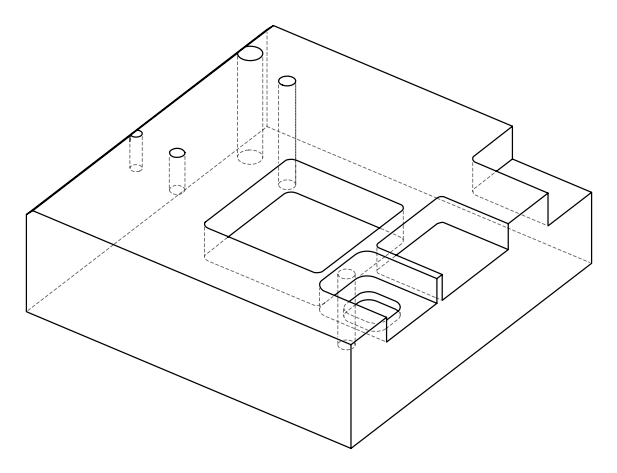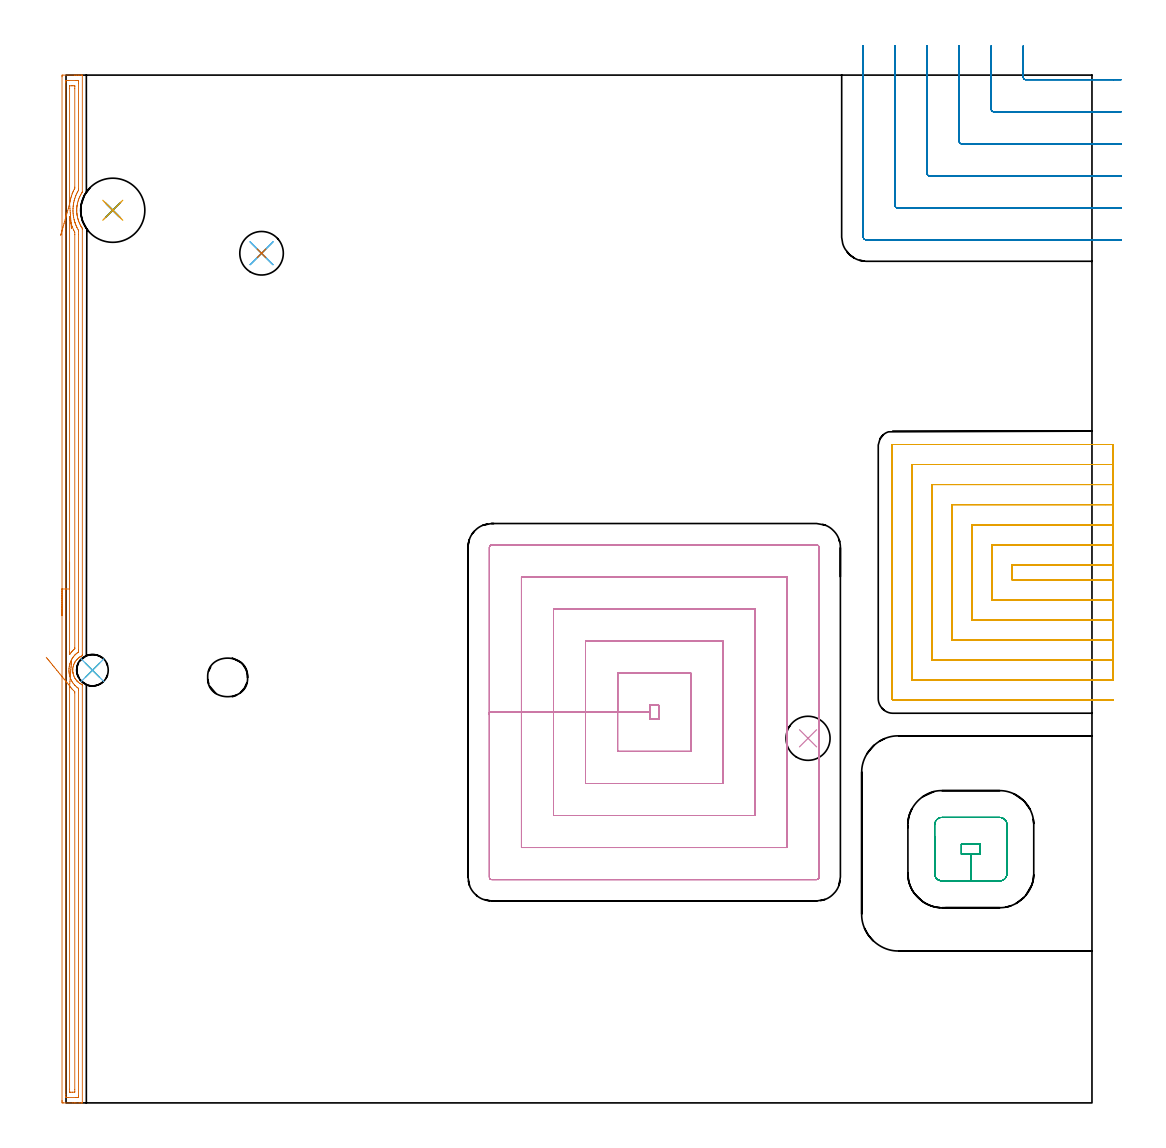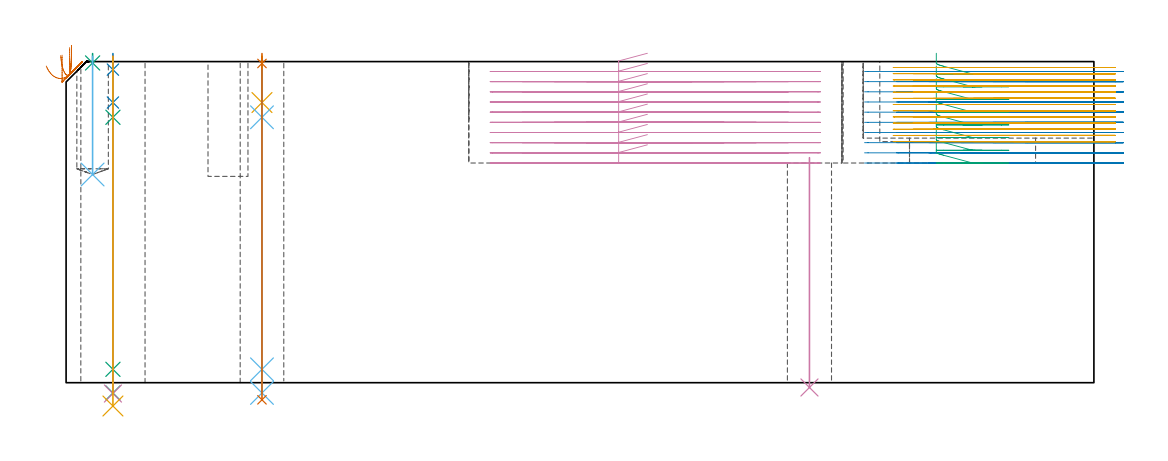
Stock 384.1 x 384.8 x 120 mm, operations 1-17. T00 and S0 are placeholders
(PLAN: 19 operations, 16 tool changes, 126.4 min)
(1 SPOT_DRILL | STEP1HOLE_1 | NXT0321_9005460120000 | 0.03 min | 2 mm3)
(2 SPOT_DRILL_1 | STEP1HOLE_2 | NXT0321_9005460120000 | 0.05 min | 183 mm3)
(3 SPOT_DRILL_2 | STEP1POCKET | NXT0321_9005460120000 | 0.03 min | 1 mm3)
(4 INDEXABLE_INSERT_DRILL_THROUGH_HOLE_FROM_SOLID | STEP1HOLE | NXT0302_004 | 0.35 min | 25614 mm3)
(5 DRILL_BLIND_HOLE_INTO_CENTER | STEP1HOLE_1 | NXT0301_073 | 0.07 min | 1144 mm3)
(6 GUN_DRILL_THROUGH_HOLE | STEP1HOLE_1 | UGT0307_007 | 0.59 min | 8281 mm3)
(7 DRILL_TO_ENLARGE_THROUGH_HOLE | STEP1HOLE_1 | UGT0301_287 | 0.52 min | 15570 mm3)
(8 DRILL_BLIND_HOLE_INTO_CENTER_1 | STEP1HOLE_2 | NXT0301_073 | 0.07 min | 995 mm3)
(9 GUN_DRILL_THROUGH_HOLE_1 | STEP1HOLE_2 | UGT0307_007 | 0.58 min | 8281 mm3)
(10 DRILL_TO_ENLARGE_THROUGH_HOLE_1 | STEP1HOLE_2 | NXT0301_104 | 0.51 min | 8965 mm3)
(11 DRILL_TO_ENLARGE_THROUGH_HOLE_2 | STEP1HOLE_2 | UGT0301_057 | 0.52 min | 35807 mm3)
(12 DRILL_BLIND_HOLE_INTO_CENTER_2 | STEP1POCKET | NXT0301_089 | 0.18 min | 4449 mm3)
(13 AREA_MILL | FG_CHAMFER_SURFACE | UGT0205_001 | 9.65 min | 11057 mm3)
(14 MILL_CORNER_NOTCH_RECTANGULAR | CORNER_NOTCH_RECTANGULAR | NXT0201_012 | Follow Part, ap 4, ae 75% | 14.66 min | 246843 mm3)
(15 MILL_RECTANGULAR_POCKET | POCKET_RECTANGULAR_STRAIGHT | UGT0201_136 | Follow Part, ap 5, ae 75% | 3.38 min | 72873 mm3)
(16 MILL_RECTANGULAR_POCKET_1 | POCKET_RECTANGULAR_STRAIGHT_1 | NXT0201_012 | Follow Part, ap 4, ae 75% | 33.67 min | 735936 mm3)
(17 MILL_SLOT | SLOT_PARTIAL_RECTANGULAR | NXT0201_010 | Follow Part, ap 2.5, ae 75% | 48.17 min | 252252 mm3)
(18 MILL_SLOT_1 | SLOT_PARTIAL_RECTANGULAR_1 | NXT0201_012 | Follow Part, ap 4, ae 75% | 12.68 min | 141127 mm3)
(19 MILL_BLIND_HOLE_FROM_SOLID_MATERIAL | STEP1POCKET_1 | NXT0201_011 | Spiral | 0.67 min | 7519 mm3)
(TOOL NXT0321_9005460120000 | NC Spot Drill, 142deg, 12mm, Carbide, Uncoated | D12 PA142 FL30 Z2)
(TOOL NXT0302_004 | Index. Insert Drill 16.5mm [880-D1650L20-05] | D16.5 PA176 FL83 Z2)
(TOOL NXT0301_073 | Carbide Drill 10.2mm [860.1-1020-031A1-MM 2214] | D10.2 PA140 FL55 Z2)
(TOOL UGT0307_007 | Gun Drill 10 mm | D10 PA130 FL24 Z1)
(TOOL UGT0301_287 | Twist Drill 16.3 mm | D16.3 PA118 FL125 Z2)
(TOOL NXT0301_104 | Carbide Drill 14mm [860.1-1400-112A1-MM 2214] | D14 PA140 FL123 Z2)
(TOOL UGT0301_057 | Twist Drill 24 mm | D24 PA118 FL160 Z2)
(TOOL NXT0301_089 | Carbide Drill 11.8mm [860.1-1180-035A1-MM 2214] | D11.8 PA140 FL55 Z2)
(TOOL UGT0205_001 | Chamfer Mill 20 x 3 x 45 deg. | D20 FL50 Z2)
(TOOL NXT0201_012 | ENDMILL 16mm [2P460-1600-NA 1630] | D16 FL38 Z6)
(TOOL UGT0201_136 | Carbide End Mill 20.0 | D20 FL30 Z4)
(TOOL NXT0201_010 | ENDMILL 10mm [2P460-1000-NA 1630] | D10 FL30 Z6)
(TOOL NXT0201_011 | ENDMILL 12mm [2P460-1200-NA 1630] | D12 FL38 Z6)
(OP 1 SPOT_DRILL)
G17 G21 G94 G90
T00 M6
G54
G17 G0 G90 X73.2 Y318.1 S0 M3
G43 Z130. H0
G94 G81 G98 Z119.298 F250. R123.
G80
M5
M2
(OP 2 SPOT_DRILL_1)
G17 G21 G94 G90
T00 M6
G54
G17 G0 G90 X17.5 Y334.2 S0 M3
G43 Z130. H0
G94 G81 G98 Z117. F250. R123.
G80
M5
M2
(OP 3 SPOT_DRILL_2)
G17 G21 G94 G90
T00 M6
G54
G17 G0 G90 X9.9 Y162. S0 M3
G43 Z130. H0
G94 G81 G98 Z119.492 F250. R123.
G80
M5
M2
(OP 4 INDEXABLE_INSERT_DRILL_THROUGH_HOLE_FROM_SOLID)
G17 G21 G94 G90
T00 M6
G54
G17 G0 G90 X277.8 Y136.5 S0 M3
G43 Z130. H1
G94 G81 G98 Z-1.788 F250. R84.1
G80
M5
M2
(OP 5 DRILL_BLIND_HOLE_INTO_CENTER)
G17 G21 G94 G90
T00 M6
G54
G17 G0 G90 X73.2 Y318.1 S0 M3
G43 Z130. H1
G94 G81 G98 Z104.7 F250. R122.
G80
M5
M2
(OP 6 GUN_DRILL_THROUGH_HOLE)
G17 G21 G94 G90
T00 M6
G54
G17 G0 G90 X73.2 Y318.1 M8
G43 Z130. H0
Z116.911
S716 M3
G94 G1 Z99.188 F125. M26
G4 X.084
Z5. F250.
G4 X.084
Z-3.832 F125.
G4 X.084
M5
M9
G0 Z116.911
Z130.
M2
(OP 7 DRILL_TO_ENLARGE_THROUGH_HOLE)
G17 G21 G94 G90
T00 M6
G54
G17 G0 G90 X73.2 Y318.1 S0 M3
G43 Z130. H0
G94 G73 G98 Z-6.397 F250. Q15.8 R122.
G80
M5
M2
(OP 8 DRILL_BLIND_HOLE_INTO_CENTER_1)
G17 G21 G94 G90
T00 M6
G54
G17 G0 G90 X17.5 Y334.2 S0 M3
G43 Z130. H1
G94 G81 G98 Z104.7 F250. R122.
G80
M5
M2
(OP 9 GUN_DRILL_THROUGH_HOLE_1)
G17 G21 G94 G90
T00 M6
G54
G17 G0 G90 X17.5 Y334.2 M8
G43 Z130. H0
Z115.925
S716 M3
G94 G1 Z99.188 F125. M26
G4 X.084
Z5. F250.
G4 X.084
Z-3.832 F125.
G4 X.084
M5
M9
G0 Z115.925
Z130.
M2
(OP 10 DRILL_TO_ENLARGE_THROUGH_HOLE_1)
G17 G21 G94 G90
T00 M6
G54
G17 G0 G90 X17.5 Y334.2 S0 M3
G43 Z130. H1
G94 G73 G98 Z-4.048 F250. Q13.783 R122.
G80
M5
M2
(OP 11 DRILL_TO_ENLARGE_THROUGH_HOLE_2)
G17 G21 G94 G90
T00 M6
G54
G17 G0 G90 X17.5 Y334.2 S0 M3
G43 Z130. H0
G94 G73 G98 Z-8.71 F250. Q21.452 R122.
G80
M5
M2
(OP 12 DRILL_BLIND_HOLE_INTO_CENTER_2)
G17 G21 G94 G90
T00 M6
G54
G17 G0 G90 X9.9 Y162. S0 M3
G43 Z130. H1
G94 G81 G98 Z77.8 F250. R122.
G80
M5
M2
(OP 13 AREA_MILL)
G17 G21 G94 G90
T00 M6
G54
G17 G0 G90 X-1.5 Y182.4 S1061 M3
G43 Z130. H0
Z122.4
G94 G1 Y182.438 Z121.528 F250.
Y182.552 Z120.664
Y182.741 Z119.812
Y183.003 Z118.98
Y183.337 Z118.174
Y183.74 Z117.4
Y184.208 Z116.664
Y184.74 Z115.972
Y185.329 Z115.329
Y185.972 Z114.74
Y186.664 Z114.208
Y187.4 Z113.74
Y188.174 Z113.337
Y188.98 Z113.003
Y189.812 Z112.741
Y190.663 Z112.552
Y191.528 Z112.438
Y192.4 Z112.4
Y384.172
X-1.498 Y384.492 Z112.401
X-1.494 Y384.79 Z112.404
X-1.186 Y384.8 Z112.711
X3.172 Z117.066
X3.691 Z117.588
X4.043 Z117.939
X4.563 Z118.459
X4.915 Z118.809
X5.619 Z119.519
X5.847 Z119.746
X5.975 Y384.798 Z119.867
X6.097 Y384.79 Z119.988
X6.1 Y384.619 Z120.
Y341.258
X6.097 Y340.986 Z119.988
X6.029 Y340.871 Z119.925
X5.955 Y340.754 Z119.855
X5.668 Y340.292 Z119.565
X5.419 Y339.847 Z119.317
X5.186 Y339.398 Z119.085
X4.964 Y338.9 Z118.863
X4.805 Y338.505 Z118.7
X4.725 Y338.284 Z118.621
X4.67 Y338.129 Z118.564
X4.644 Y338.059 Z118.54
X4.504 Y337.611 Z118.403
X4.308 Y336.86 Z118.206
X4.29 Y336.788 Z118.186
X4.271 Y336.717 Z118.168
X4.246 Y336.612 Z118.144
X4.161 Y336.079 Z118.059
X4.133 Y335.894 Z118.027
X4.121 Y335.824 Z118.017
X4.078 Y335.483 Z117.977
X4.064 Y335.377 Z117.964
X4.03 Y334.93 Z117.926
X4.01 Y334.483 Z117.908
X4.011 Y334.29 Z117.901
X4.01 Y334.106 Z117.902
X4.009 Y334.036 Z117.903
X4.021 Y333.59 Z117.921
X4.053 Y333.143 Z117.951
X4.073 Y332.974 Z117.966
X4.095 Y332.749 Z117.992
X4.101 Y332.696 Z117.998
X4.157 Y332.318 Z118.051
X4.166 Y332.249 Z118.062
X4.245 Y331.789 Z118.145
X4.331 Y331.424 Z118.231
X4.347 Y331.356 Z118.247
X4.45 Y330.977 Z118.346
X4.468 Y330.908 Z118.365
X4.584 Y330.53 Z118.48
X4.604 Y330.462 Z118.501
X4.762 Y330.014 Z118.66
X4.945 Y329.543 Z118.845
X5.034 Y329.337 Z118.932
X5.102 Y329.189 Z118.998
X5.137 Y329.109 Z119.035
X5.354 Y328.675 Z119.253
X5.601 Y328.225 Z119.501
X5.61 Y328.21 Z119.509
X5.865 Y327.781 Z119.763
X5.944 Y327.659 Z119.843
X6.065 Y327.47 Z119.964
X6.093 Y327.42 Z119.993
X6.1 Y326.953 Z120.
Y167.814
X6.094 Y167.433 Z119.992
X5.786 Y167.276 Z119.684
X5.658 Y167.209 Z119.553
X5.592 Y167.175 Z119.488
X5.351 Y167.038 Z119.247
X5.164 Y166.932 Z119.061
X5.138 Y166.914 Z119.035
X4.915 Y166.743 Z118.811
X4.68 Y166.564 Z118.579
X4.245 Y166.182 Z118.145
X4.103 Y166.039 Z118.002
X3.742 Y165.602 Z117.641
X3.462 Y165.212 Z117.36
X3.414 Y165.145 Z117.311
X3.356 Y165.053 Z117.254
X3.172 Y164.711 Z117.071
X3.143 Y164.657 Z117.042
X3.116 Y164.599 Z117.016
X2.958 Y164.251 Z116.853
X2.856 Y163.976 Z116.755
X2.798 Y163.807 Z116.691
X2.794 Y163.791 Z116.686
X2.668 Y163.358 Z116.567
X2.582 Y162.912 Z116.481
X2.525 Y162.45 Z116.421
X2.518 Y162.357 Z116.415
X2.511 Y162.241 Z116.406
X2.503 Y162.017 Z116.398
X2.509 Y161.794 Z116.405
X2.525 Y161.555 Z116.421
X2.576 Y161.123 Z116.476
X2.591 Y161.051 Z116.488
X2.609 Y160.954 Z116.506
X2.66 Y160.677 Z116.56
X2.787 Y160.228 Z116.68
X2.792 Y160.214 Z116.684
X2.853 Y160.034 Z116.752
X2.881 Y159.956 Z116.78
X2.944 Y159.783 Z116.839
X3.135 Y159.36 Z117.034
X3.156 Y159.32 Z117.055
X3.356 Y158.947 Z117.254
X3.391 Y158.89 Z117.289
X3.614 Y158.575 Z117.513
X3.716 Y158.433 Z117.613
X3.98 Y158.109 Z117.879
X4.043 Y158.033 Z117.94
X4.073 Y157.996 Z117.971
X4.089 Y157.979 Z117.988
X4.246 Y157.819 Z118.145
X4.282 Y157.787 Z118.181
X4.334 Y157.743 Z118.23
X4.402 Y157.681 Z118.301
X4.538 Y157.561 Z118.436
X4.624 Y157.486 Z118.52
X4.669 Y157.445 Z118.566
X5.138 Y157.087 Z119.035
X5.351 Y156.964 Z119.246
X5.579 Y156.833 Z119.474
X5.955 Y156.638 Z119.854
X6.094 Y156.565 Z119.992
X6.1 Y156.191 Z120.
Y0.18
X6.097 Y0.01 Z119.988
X5.975 Y0.002 Z119.867
X5.847 Y0. Z119.746
X5.619 Z119.519
X4.915 Z118.809
X3.691 Z117.588
X3.172 Z117.066
X2.56 Z116.455
X-1.098 Z112.799
X-1.186 Y0.001 Z112.711
X-1.494 Y0.01 Z112.404
X-1.498 Y0.308 Z112.401
X-1.5 Y0.628 Z112.4
Y0.949
Y192.4
X-0.086 Z113.814
X-0.085 Y382.149 Z113.815
X-0.084 Y382.384 Z113.816
X-0.08 Y382.713 Z113.82
X-0.079 Y382.786 Z113.821
X0.017 Y382.792 Z113.917
X0.153 Y382.798 Z114.053
X0.557 Y382.799 Z114.457
X1.023 Y382.8 Z114.923
X3.638 Z117.538
X4.043 Z117.943
X4.511 Y382.798 Z118.411
X4.647 Y382.792 Z118.547
X4.674 Y382.79 Z118.574
X4.679 Y382.742 Z118.579
X4.683 Y382.622 Z118.583
X4.685 Y382.384 Z118.585
X4.686 Y381.725 Z118.586
X4.685 Y342.388 Z118.585
X4.684 Y342.152 Z118.584
X4.68 Y341.823 Z118.58
X4.678 Y341.745 Z118.578
X4.408 Y341.258 Z118.308
X4.278 Y341.017 Z118.178
X4.043 Y340.569 Z117.943
X3.977 Y340.432 Z117.877
X3.947 Y340.364 Z117.847
X3.711 Y339.811 Z117.611
X3.572 Y339.47 Z117.472
X3.463 Y339.171 Z117.363
X3.26 Y338.576 Z117.16
X3.247 Y338.537 Z117.147
X3.238 Y338.508 Z117.138
X3.172 Y338.278 Z117.072
X3.049 Y337.807 Z116.949
X3.018 Y337.682 Z116.918
X2.879 Y337.088 Z116.779
X2.83 Y336.788 Z116.73
X2.756 Y336.321 Z116.656
X2.699 Y335.894 Z116.599
X2.66 Y335.525 Z116.56
X2.621 Y335. Z116.521
X2.608 Y334.684 Z116.508
X2.599 Y334.106 Z116.499
X2.605 Y333.793 Z116.505
X2.633 Y333.212 Z116.533
X2.66 Y332.842 Z116.56
X2.718 Y332.318 Z116.618
X2.791 Y331.815 Z116.691
X2.859 Y331.424 Z116.759
X3.019 Y330.686 Z116.919
X3.059 Y330.53 Z116.959
X3.172 Y330.111 Z117.072
X3.281 Y329.748 Z117.181
X3.296 Y329.699 Z117.196
X3.317 Y329.636 Z117.217
X3.398 Y329.403 Z117.298
X3.649 Y328.742 Z117.549
X3.771 Y328.442 Z117.671
X4.027 Y327.864 Z117.927
X4.035 Y327.848 Z117.935
X4.043 Y327.832 Z117.943
X4.505 Y326.953 Z118.405
X4.679 Y326.621 Z118.579
X4.683 Y326.297 Z118.583
X4.686 Y325.165 Z118.586
X4.685 Y169.602 Z118.585
X4.681 Y168.948 Z118.581
X4.679 Y168.832 Z118.579
X4.513 Y168.708 Z118.413
X4.245 Y168.501 Z118.145
X4.043 Y168.34 Z117.943
X3.763 Y168.101 Z117.663
X3.437 Y167.814 Z117.337
X3.304 Y167.678 Z117.204
X3.172 Y167.532 Z117.072
X2.898 Y167.2 Z116.798
X2.681 Y166.92 Z116.581
X2.52 Y166.694 Z116.42
X2.3 Y166.371 Z116.2
X2.177 Y166.152 Z116.077
X2.109 Y166.026 Z116.009
X1.88 Y165.562 Z115.78
X1.693 Y165.132 Z115.593
X1.648 Y165.019 Z115.548
X1.619 Y164.936 Z115.519
X1.428 Y164.358 Z115.328
X1.402 Y164.265 Z115.302
X1.395 Y164.238 Z115.295
X1.305 Y163.855 Z115.205
X1.242 Y163.534 Z115.142
X1.207 Y163.344 Z115.107
X1.132 Y162.754 Z115.032
X1.109 Y162.45 Z115.009
X1.095 Y161.897 Z114.995
X1.109 Y161.555 Z115.009
X1.131 Y161.266 Z115.031
X1.17 Y160.926 Z115.07
X1.207 Y160.661 Z115.107
X1.275 Y160.299 Z115.175
X1.317 Y160.085 Z115.217
X1.38 Y159.817 Z115.28
X1.393 Y159.767 Z115.293
X1.428 Y159.645 Z115.328
X1.69 Y158.873 Z115.59
X1.899 Y158.391 Z115.799
X2.108 Y157.979 Z116.008
X2.3 Y157.629 Z116.2
X2.677 Y157.085 Z116.577
X3.172 Y156.466 Z117.072
X3.436 Y156.191 Z117.336
X4.043 Y155.66 Z117.943
X4.51 Y155.297 Z118.41
X4.62 Y155.214 Z118.52
X4.679 Y155.167 Z118.579
X4.68 Y155.132 Z118.58
X4.683 Y154.968 Z118.583
X4.685 Y154.638 Z118.585
X4.686 Y154.403 Z118.586
X4.685 Y2.651 Z118.585
X4.684 Y2.416 Z118.584
X4.68 Y2.087 Z118.58
X4.679 Y2.014 Z118.579
X4.583 Y2.008 Z118.483
X4.446 Y2.002 Z118.346
X4.043 Y2.001 Z117.943
X3.577 Y2. Z117.477
X0.962 Z114.862
X0.557 Z114.457
X0.089 Y2.002 Z113.989
X-0.048 Y2.007 Z113.852
X-0.074 Y2.009 Z113.826
X-0.079 Y2.058 Z113.821
X-0.083 Y2.178 Z113.817
X-0.085 Y2.416 Z113.815
X-0.086 Y3.075 Z113.814
Y192.4
X1.328 Z115.228
X1.329 Y331.564 Z115.229
X1.33 Y331.666 Z115.23
X1.333 Y331.765 Z115.233
X1.335 Y331.795 Z115.235
X1.34 Y331.769 Z115.24
X1.368 Y331.61 Z115.268
X1.428 Y331.238 Z115.328
X1.573 Y330.53 Z115.473
X1.614 Y330.339 Z115.514
X1.791 Y329.636 Z115.691
X1.94 Y329.111 Z115.84
X2.058 Y328.742 Z115.958
X2.3 Y328.056 Z116.2
X2.378 Y327.848 Z116.278
X2.43 Y327.714 Z116.33
X2.767 Y326.953 Z116.667
X2.899 Y326.673 Z116.799
X3.214 Y326.059 Z117.114
X3.261 Y325.968 Z117.161
X3.27 Y325.165 Z117.17
X3.271 Y325.064 Z117.171
Y170.394
X3.27 Y170.291 Z117.17
X3.266 Y170.087 Z117.166
X3.264 Y170.033 Z117.164
X3.256 Y170.023 Z117.156
X3.232 Y169.998 Z117.132
X2.788 Y169.602 Z116.688
X2.536 Y169.359 Z116.436
X2.3 Y169.107 Z116.2
X2.119 Y168.894 Z116.019
X1.966 Y168.708 Z115.866
X1.73 Y168.398 Z115.63
X1.428 Y167.992 Z115.328
X1.352 Y167.892 Z115.252
X1.334 Y167.907 Z115.234
X1.332 Y167.912 Z115.232
X1.329 Y168.708 Z115.229
X1.328 Y168.81 Z115.228
Y192.4
Y193.272 Z115.267
Y194.136 Z115.38
Y194.988 Z115.569
Y195.82 Z115.832
Y196.626 Z116.165
Y197.4 Z116.568
Y198.136 Z117.037
Y198.828 Z117.568
Y199.471 Z118.157
Y200.06 Z118.801
Y200.591 Z119.493
Y201.06 Z120.228
Y201.463 Z121.002
Y201.797 Z121.808
Y202.059 Z122.64
Y202.248 Z123.492
Y202.362 Z124.357
Y202.4 Z125.228
G0 X-7.41 Y166.815 Z118.33
G1 X-7.094 Y166.429 Z117.614
X-6.739 Y165.997 Z116.944
X-6.349 Y165.521 Z116.326
X-5.926 Y165.005 Z115.764
X-5.474 Y164.453 Z115.262
X-4.996 Y163.869 Z114.824
X-4.495 Y163.258 Z114.453
X-3.976 Y162.625 Z114.153
X-3.443 Y161.974 Z113.925
X-2.898 Y161.309 Z113.772
X-2.347 Y160.637 Z113.694
X-1.795 Y159.962 Z113.692
X-1.244 Y159.29 Z113.766
X-0.699 Y158.625 Z113.915
X-0.164 Y157.973 Z114.139
X0.356 Y157.338 Z114.435
X0.857 Y156.726 Z114.802
X1.337 Y156.141 Z115.237
X1.352 Y156.123 Z115.252
X1.38 Y156.084 Z115.28
X1.428 Y156.017 Z115.328
X1.726 Y155.605 Z115.626
X1.969 Y155.297 Z115.869
X2.3 Y154.891 Z116.2
X2.792 Y154.403 Z116.692
X3.172 Y154.053 Z117.072
X3.235 Y153.992 Z117.135
X3.265 Y153.949 Z117.165
X3.271 Y153.509 Z117.171
Y4.996
X3.27 Y4.204 Z117.17
X3.268 Y4.105 Z117.168
X3.264 Y4.01 Z117.164
X3.172 Y4.008 Z117.072
X2.498 Y4.001 Z116.398
X2.3 Y4. Z116.2
X1.627 Z115.527
X1.428 Y4.003 Z115.328
X1.363 Y4.007 Z115.263
X1.343 Y4.009 Z115.243
X1.335 Y4.035 Z115.235
X1.332 Y4.102 Z115.232
X1.33 Y4.204 Z115.23
X1.329 Y4.306 Z115.229
X1.328 Y5.098 Z115.228
X1.329 Y155.502 Z115.229
X1.33 Y155.707 Z115.23
X1.334 Y156.117 Z115.234
X1.336 Y156.141 Z115.236
X1.402 Y157.005 Z115.34
X1.467 Y157.856 Z115.519
X1.53 Y158.689 Z115.772
X1.592 Y159.496 Z116.096
X1.651 Y160.272 Z116.49
X1.707 Y161.011 Z116.95
X1.76 Y161.707 Z117.474
X1.809 Y162.355 Z118.055
X1.854 Y162.95 Z118.692
X1.895 Y163.488 Z119.378
X1.932 Y163.964 Z120.108
X1.963 Y164.374 Z120.877
X1.989 Y164.716 Z121.679
X2.009 Y164.987 Z122.508
X2.025 Y165.186 Z123.358
X2.034 Y165.309 Z124.221
X2.038 Y165.357 Z125.092
X2.035 Y165.329 Z125.964
G0 Z130.
X2.025 Y327.36
Z125.953
G1 X2.027 Y327.333 Z125.081
X2.023 Y327.382 Z124.21
X2.014 Y327.506 Z123.347
X1.999 Y327.705 Z122.497
X1.979 Y327.977 Z121.669
X1.953 Y328.32 Z120.867
X1.922 Y328.732 Z120.098
X1.887 Y329.208 Z119.369
X1.846 Y329.747 Z118.683
X1.802 Y330.343 Z118.048
X1.753 Y330.991 Z117.466
X1.701 Y331.688 Z116.944
X1.645 Y332.428 Z116.485
X1.587 Y333.204 Z116.092
X1.526 Y334.012 Z115.768
X1.464 Y334.845 Z115.516
X1.4 Y335.697 Z115.338
X1.336 Y336.561 Z115.236
X1.333 Y336.599 Z115.233
X1.33 Y336.681 Z115.23
X1.329 Y336.76 Z115.229
X1.328 Y336.788 Z115.228
X1.329 Y379.804 Z115.229
X1.33 Y380.596 Z115.23
X1.332 Y380.695 Z115.232
X1.336 Y380.79 Z115.236
X1.428 Y380.792 Z115.328
X2.102 Y380.799 Z116.002
X2.3 Y380.8 Z116.2
X2.973 Y380.799 Z116.873
X3.172 Y380.796 Z117.072
X3.237 Y380.793 Z117.137
X3.257 Y380.791 Z117.157
X3.265 Y380.764 Z117.165
X3.268 Y380.698 Z117.168
X3.27 Y380.596 Z117.17
X3.271 Y380.494 Z117.171
X3.272 Y379.702 Z117.172
X3.271 Y342.841 Z117.171
X3.268 Y342.637 Z117.168
X3.264 Y342.501 Z117.164
X3.257 Y342.446 Z117.157
X3.244 Y342.419 Z117.144
X3.172 Y342.276 Z117.072
X3.129 Y342.196 Z117.029
X3.107 Y342.152 Z117.007
X2.836 Y341.603 Z116.736
X2.679 Y341.258 Z116.579
X2.563 Y340.989 Z116.463
X2.3 Y340.367 Z116.2
X2.299 Y340.365 Z116.199
X2.076 Y339.7 Z115.976
X2.001 Y339.47 Z115.901
X1.865 Y339.022 Z115.765
X1.745 Y338.576 Z115.645
X1.68 Y338.318 Z115.58
X1.527 Y337.682 Z115.427
X1.51 Y337.599 Z115.41
X1.428 Y337.131 Z115.328
X1.337 Y336.565 Z115.237
X1.336 Y336.561 Z115.236
X1.103 Y335.742 Z115.042
X0.866 Y334.911 Z114.924
X0.628 Y334.073 Z114.881
X0.39 Y333.234 Z114.915
X0.153 Y332.402 Z115.024
X-0.08 Y331.582 Z115.209
X-0.308 Y330.78 Z115.467
X-0.529 Y330.003 Z115.797
X-0.741 Y329.257 Z116.195
X-0.943 Y328.547 Z116.66
X-1.133 Y327.879 Z117.188
X-1.31 Y327.257 Z117.774
X-1.472 Y326.687 Z118.414
X-1.618 Y326.173 Z119.103
X-1.747 Y325.718 Z119.837
X-1.859 Y325.327 Z120.608
X-1.951 Y325.002 Z121.413
X-2.024 Y324.745 Z122.243
G0 Z130.
M5
M2
(OP 14 MILL_CORNER_NOTCH_RECTANGULAR)
G17 G21 G94 G90
T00 M6
G54
G17 G0 G90 X358.4 Y395.8 S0 M3
G43 Z130.11 H1
Z116.309
G94 G1 Y392.8 F250.
Y383.895 F500.
G3 X359.195 Y383.1 R0.8
G1 X392.1
X395.1 F250.
G0 Z130.11
X346.4 Y395.8
Z116.309
G1 Y392.8
Y371.895 F500.
G3 X347.195 Y371.1 R0.8
G1 X392.1
X395.1 F250.
G0 Z130.11
X334.4 Y395.8
Z116.309
G1 Y392.8
Y359.895 F500.
G3 X335.195 Y359.1 R0.8
G1 X392.1
X395.1 F250.
G0 Z130.11
X322.4 Y395.8
Z116.309
G1 Y392.8
Y347.896 F500.
G3 X323.196 Y347.1 R0.8
G1 X392.1
X395.1 F250.
G0 Z130.11
X310.4 Y395.8
Z116.309
G1 Y392.8
Y335.896 F500.
G3 X311.196 Y335.1 R0.8
G1 X392.1
X395.1 F250.
G0 Z130.11
X298.4 Y395.8
Z116.309
G1 Y392.8
Y324.4 F500.
G3 X299.7 Y323.1 R1.3
G1 X392.1
X395.1 F250.
G0 Z130.11
X358.4 Y395.8
Z112.508
G1 Y392.8
Y383.895 F500.
G3 X359.195 Y383.1 R0.8
G1 X392.1
X395.1 F250.
G0 Z130.11
X346.4 Y395.8
Z112.508
G1 Y392.8
Y371.895 F500.
G3 X347.195 Y371.1 R0.8
G1 X392.1
X395.1 F250.
G0 Z130.11
X334.4 Y395.8
Z112.508
G1 Y392.8
Y359.895 F500.
G3 X335.195 Y359.1 R0.8
G1 X392.1
X395.1 F250.
G0 Z130.11
X322.4 Y395.8
Z112.508
G1 Y392.8
Y347.896 F500.
G3 X323.196 Y347.1 R0.8
G1 X392.1
X395.1 F250.
G0 Z130.11
X310.4 Y395.8
Z112.508
G1 Y392.8
Y335.896 F500.
G3 X311.196 Y335.1 R0.8
G1 X392.1
X395.1 F250.
G0 Z130.11
X298.4 Y395.8
Z112.508
G1 Y392.8
Y324.4 F500.
G3 X299.7 Y323.1 R1.3
G1 X392.1
X395.1 F250.
G0 Z130.11
X358.4 Y395.8
Z108.707
G1 Y392.8
Y383.895 F500.
G3 X359.195 Y383.1 R0.8
G1 X392.1
X395.1 F250.
G0 Z130.11
X346.4 Y395.8
Z108.707
G1 Y392.8
Y371.895 F500.
G3 X347.195 Y371.1 R0.8
G1 X392.1
X395.1 F250.
G0 Z130.11
X334.4 Y395.8
Z108.707
G1 Y392.8
Y359.895 F500.
G3 X335.195 Y359.1 R0.8
G1 X392.1
X395.1 F250.
G0 Z130.11
X322.4 Y395.8
Z108.707
G1 Y392.8
Y347.896 F500.
G3 X323.196 Y347.1 R0.8
G1 X392.1
X395.1 F250.
G0 Z130.11
X310.4 Y395.8
Z108.707
G1 Y392.8
Y335.896 F500.
G3 X311.196 Y335.1 R0.8
G1 X392.1
X395.1 F250.
G0 Z130.11
X298.4 Y395.8
Z108.707
G1 Y392.8
Y324.4 F500.
G3 X299.7 Y323.1 R1.3
G1 X392.1
X395.1 F250.
G0 Z130.11
X358.4 Y395.8
Z104.906
G1 Y392.8
Y383.895 F500.
G3 X359.195 Y383.1 R0.8
G1 X392.1
X395.1 F250.
G0 Z130.11
X346.4 Y395.8
Z104.906
G1 Y392.8
Y371.895 F500.
G3 X347.195 Y371.1 R0.8
G1 X392.1
X395.1 F250.
G0 Z130.11
X334.4 Y395.8
Z104.906
G1 Y392.8
Y359.895 F500.
G3 X335.195 Y359.1 R0.8
G1 X392.1
X395.1 F250.
G0 Z130.11
X322.4 Y395.8
Z104.906
G1 Y392.8
Y347.896 F500.
G3 X323.196 Y347.1 R0.8
G1 X392.1
X395.1 F250.
G0 Z130.11
X310.4 Y395.8
Z104.906
G1 Y392.8
Y335.896 F500.
G3 X311.196 Y335.1 R0.8
G1 X392.1
X395.1 F250.
G0 Z130.11
X298.4 Y395.8
Z104.906
G1 Y392.8
Y324.4 F500.
G3 X299.7 Y323.1 R1.3
G1 X392.1
X395.1 F250.
G0 Z130.11
X358.4 Y395.8
Z101.105
G1 Y392.8
Y383.895 F500.
G3 X359.195 Y383.1 R0.8
G1 X392.1
X395.1 F250.
G0 Z130.11
X346.4 Y395.8
Z101.105
G1 Y392.8
Y371.895 F500.
G3 X347.195 Y371.1 R0.8
G1 X392.1
X395.1 F250.
G0 Z130.11
X334.4 Y395.8
Z101.105
G1 Y392.8
Y359.895 F500.
G3 X335.195 Y359.1 R0.8
G1 X392.1
X395.1 F250.
G0 Z130.11
X322.4 Y395.8
Z101.105
G1 Y392.8
Y347.896 F500.
G3 X323.196 Y347.1 R0.8
G1 X392.1
X395.1 F250.
G0 Z130.11
X310.4 Y395.8
Z101.105
G1 Y392.8
Y335.896 F500.
G3 X311.196 Y335.1 R0.8
G1 X392.1
X395.1 F250.
G0 Z130.11
X298.4 Y395.8
Z101.105
G1 Y392.8
Y324.4 F500.
G3 X299.7 Y323.1 R1.3
G1 X392.1
X395.1 F250.
G0 Z130.11
X358.4 Y395.8
Z97.304
G1 Y392.8
Y383.895 F500.
G3 X359.195 Y383.1 R0.8
G1 X392.1
X395.1 F250.
G0 Z130.11
X346.4 Y395.8
Z97.304
G1 Y392.8
Y371.895 F500.
G3 X347.195 Y371.1 R0.8
G1 X392.1
X395.1 F250.
G0 Z130.11
X334.4 Y395.8
Z97.304
G1 Y392.8
Y359.895 F500.
G3 X335.195 Y359.1 R0.8
G1 X392.1
X395.1 F250.
G0 Z130.11
X322.4 Y395.8
Z97.304
G1 Y392.8
Y347.896 F500.
G3 X323.196 Y347.1 R0.8
G1 X392.1
X395.1 F250.
G0 Z130.11
X310.4 Y395.8
Z97.304
G1 Y392.8
Y335.896 F500.
G3 X311.196 Y335.1 R0.8
G1 X392.1
X395.1 F250.
G0 Z130.11
X298.4 Y395.8
Z97.304
G1 Y392.8
Y324.4 F500.
G3 X299.7 Y323.1 R1.3
G1 X392.1
X395.1 F250.
G0 Z130.11
X358.4 Y395.8
Z93.503
G1 Y392.8
Y383.895 F500.
G3 X359.195 Y383.1 R0.8
G1 X392.1
X395.1 F250.
G0 Z130.11
X346.4 Y395.8
Z93.503
G1 Y392.8
Y371.895 F500.
G3 X347.195 Y371.1 R0.8
G1 X392.1
X395.1 F250.
G0 Z130.11
X334.4 Y395.8
Z93.503
G1 Y392.8
Y359.895 F500.
G3 X335.195 Y359.1 R0.8
G1 X392.1
X395.1 F250.
G0 Z130.11
X322.4 Y395.8
Z93.503
G1 Y392.8
Y347.896 F500.
G3 X323.196 Y347.1 R0.8
G1 X392.1
X395.1 F250.
G0 Z130.11
X310.4 Y395.8
Z93.503
G1 Y392.8
Y335.896 F500.
G3 X311.196 Y335.1 R0.8
G1 X392.1
X395.1 F250.
G0 Z130.11
X298.4 Y395.8
Z93.503
G1 Y392.8
Y324.4 F500.
G3 X299.7 Y323.1 R1.3
G1 X392.1
X395.1 F250.
G0 Z130.11
X358.4 Y395.8
Z89.702
G1 Y392.8
Y383.895 F500.
G3 X359.195 Y383.1 R0.8
G1 X392.1
X395.1 F250.
G0 Z130.11
X346.4 Y395.8
Z89.702
G1 Y392.8
Y371.895 F500.
G3 X347.195 Y371.1 R0.8
G1 X392.1
X395.1 F250.
G0 Z130.11
X334.4 Y395.8
Z89.702
G1 Y392.8
Y359.895 F500.
G3 X335.195 Y359.1 R0.8
G1 X392.1
X395.1 F250.
G0 Z130.11
X322.4 Y395.8
Z89.702
G1 Y392.8
Y347.896 F500.
G3 X323.196 Y347.1 R0.8
G1 X392.1
X395.1 F250.
G0 Z130.11
X310.4 Y395.8
Z89.702
G1 Y392.8
Y335.896 F500.
G3 X311.196 Y335.1 R0.8
G1 X392.1
X395.1 F250.
G0 Z130.11
X298.4 Y395.8
Z89.702
G1 Y392.8
Y324.4 F500.
G3 X299.7 Y323.1 R1.3
G1 X392.1
X395.1 F250.
G0 Z130.11
X358.4 Y395.8
Z85.901
G1 Y392.8
Y383.895 F500.
G3 X359.195 Y383.1 R0.8
G1 X392.1
X395.1 F250.
G0 Z130.11
X346.4 Y395.8
Z85.901
G1 Y392.8
Y371.895 F500.
G3 X347.195 Y371.1 R0.8
G1 X392.1
X395.1 F250.
G0 Z130.11
X334.4 Y395.8
Z85.901
G1 Y392.8
Y359.895 F500.
G3 X335.195 Y359.1 R0.8
G1 X392.1
X395.1 F250.
G0 Z130.11
X322.4 Y395.8
Z85.901
G1 Y392.8
Y347.896 F500.
G3 X323.196 Y347.1 R0.8
G1 X392.1
X395.1 F250.
G0 Z130.11
X310.4 Y395.8
Z85.901
G1 Y392.8
Y335.896 F500.
G3 X311.196 Y335.1 R0.8
G1 X392.1
X395.1 F250.
G0 Z130.11
X298.4 Y395.8
Z85.901
G1 Y392.8
Y324.4 F500.
G3 X299.7 Y323.1 R1.3
G1 X392.1
X395.1 F250.
G0 Z130.11
X358.4 Y395.8
Z82.1
G1 Y392.8
Y383.895 F500.
G3 X359.195 Y383.1 R0.8
G1 X392.1
X395.1 F250.
G0 Z130.11
X346.4 Y395.8
Z82.1
G1 Y392.8
Y371.895 F500.
G3 X347.195 Y371.1 R0.8
G1 X392.1
X395.1 F250.
G0 Z130.11
X334.4 Y395.8
Z82.1
G1 Y392.8
Y359.895 F500.
G3 X335.195 Y359.1 R0.8
G1 X392.1
X395.1 F250.
G0 Z130.11
X322.4 Y395.8
Z82.1
G1 Y392.8
Y347.896 F500.
G3 X323.196 Y347.1 R0.8
G1 X392.1
X395.1 F250.
G0 Z130.11
X310.4 Y395.8
Z82.1
G1 Y392.8
Y335.896 F500.
G3 X311.196 Y335.1 R0.8
G1 X392.1
X395.1 F250.
G0 Z130.11
X298.4 Y395.8
Z82.1
G1 Y392.8
Y324.4 F500.
G3 X299.7 Y323.1 R1.3
G1 X392.1
X395.1 F250.
G0 Z130.11
M5
M2
(OP 15 MILL_RECTANGULAR_POCKET)
G17 G21 G94 G90
T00 M6
G54
G17 G0 G90 X325.2 Y99.677 S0 M3
G43 Z130.11 H0
Z123.11
G94 G1 Y85.733 Z119.374 F250.
X325.263 Y85.285 Z119.253
X325.397 Y84.854 Z119.132
X325.599 Y84.449 Z119.011
X325.863 Y84.083 Z118.89
X326.183 Y83.763 Z118.769
X326.549 Y83.499 Z118.648
X326.954 Y83.297 Z118.527
X327.385 Y83.163 Z118.405
X327.833 Y83.1 Z118.284
X338.75 Z115.359
Y93.1
X342.3 F500.
Y96.9
X335.2
Y93.1
X338.75
Y83.1
X349.5
G3 X352.3 Y85.9 R2.8
G1 Y104.1
G3 X349.5 Y106.9 R2.8
G1 X328.
G3 X325.2 Y104.1 R2.8
G1 Y85.9
G3 X328. Y83.1 R2.8
G1 X338.75
X339.75
G0 X325.2 Y99.677 Z118.359
G1 Y85.733 Z114.623 F250.
X325.263 Y85.285 Z114.502
X325.397 Y84.854 Z114.381
X325.599 Y84.449 Z114.26
X325.863 Y84.083 Z114.138
X326.183 Y83.763 Z114.017
X326.549 Y83.499 Z113.896
X326.954 Y83.297 Z113.775
X327.385 Y83.163 Z113.654
X327.833 Y83.1 Z113.533
X338.75 Z110.608
Y93.1
X342.3 F500.
Y96.9
X335.2
Y93.1
X338.75
Y83.1
X349.5
G3 X352.3 Y85.9 R2.8
G1 Y104.1
G3 X349.5 Y106.9 R2.8
G1 X328.
G3 X325.2 Y104.1 R2.8
G1 Y85.9
G3 X328. Y83.1 R2.8
G1 X338.75
X339.75
G0 X325.2 Y99.677 Z113.608
G1 Y85.733 Z109.871 F250.
X325.263 Y85.285 Z109.75
X325.397 Y84.854 Z109.629
X325.599 Y84.449 Z109.508
X325.863 Y84.083 Z109.387
X326.183 Y83.763 Z109.266
X326.549 Y83.499 Z109.145
X326.954 Y83.297 Z109.024
X327.385 Y83.163 Z108.903
X327.833 Y83.1 Z108.782
X338.75 Z105.856
Y93.1
X342.3 F500.
Y96.9
X335.2
Y93.1
X338.75
Y83.1
X349.5
G3 X352.3 Y85.9 R2.8
G1 Y104.1
G3 X349.5 Y106.9 R2.8
G1 X328.
G3 X325.2 Y104.1 R2.8
G1 Y85.9
G3 X328. Y83.1 R2.8
G1 X338.75
X339.75
G0 X325.2 Y99.677 Z108.856
G1 Y85.733 Z105.12 F250.
X325.263 Y85.285 Z104.999
X325.397 Y84.854 Z104.878
X325.599 Y84.449 Z104.757
X325.863 Y84.083 Z104.636
X326.183 Y83.763 Z104.515
X326.549 Y83.499 Z104.394
X326.954 Y83.297 Z104.273
X327.385 Y83.163 Z104.152
X327.833 Y83.1 Z104.03
X338.75 Z101.105
Y93.1
X342.3 F500.
Y96.9
X335.2
Y93.1
X338.75
Y83.1
X349.5
G3 X352.3 Y85.9 R2.8
G1 Y104.1
G3 X349.5 Y106.9 R2.8
G1 X328.
G3 X325.2 Y104.1 R2.8
G1 Y85.9
G3 X328. Y83.1 R2.8
G1 X338.75
X339.75
G0 X325.2 Y99.677 Z104.105
G1 Y85.733 Z100.369 F250.
X325.263 Y85.285 Z100.248
X325.397 Y84.854 Z100.127
X325.599 Y84.449 Z100.006
X325.863 Y84.083 Z99.885
X326.183 Y83.763 Z99.763
X326.549 Y83.499 Z99.642
X326.954 Y83.297 Z99.521
X327.385 Y83.163 Z99.4
X327.833 Y83.1 Z99.279
X338.75 Z96.354
Y93.1
X342.3 F500.
Y96.9
X335.2
Y93.1
X338.75
Y83.1
X349.5
G3 X352.3 Y85.9 R2.8
G1 Y104.1
G3 X349.5 Y106.9 R2.8
G1 X328.
G3 X325.2 Y104.1 R2.8
G1 Y85.9
G3 X328. Y83.1 R2.8
G1 X338.75
X339.75
G0 X325.2 Y99.677 Z99.354
G1 Y85.733 Z95.618 F250.
X325.263 Y85.285 Z95.496
X325.397 Y84.854 Z95.375
X325.599 Y84.449 Z95.254
X325.863 Y84.083 Z95.133
X326.183 Y83.763 Z95.012
X326.549 Y83.499 Z94.891
X326.954 Y83.297 Z94.77
X327.385 Y83.163 Z94.649
X327.833 Y83.1 Z94.528
X338.75 Z91.603
Y93.1
X342.3 F500.
Y96.9
X335.2
Y93.1
X338.75
Y83.1
X349.5
G3 X352.3 Y85.9 R2.8
G1 Y104.1
G3 X349.5 Y106.9 R2.8
G1 X328.
G3 X325.2 Y104.1 R2.8
G1 Y85.9
G3 X328. Y83.1 R2.8
G1 X338.75
X339.75
G0 X325.2 Y99.677 Z94.603
G1 Y85.733 Z90.866 F250.
X325.263 Y85.285 Z90.745
X325.397 Y84.854 Z90.624
X325.599 Y84.449 Z90.503
X325.863 Y84.083 Z90.382
X326.183 Y83.763 Z90.261
X326.549 Y83.499 Z90.14
X326.954 Y83.297 Z90.019
X327.385 Y83.163 Z89.898
X327.833 Y83.1 Z89.777
X338.75 Z86.851
Y93.1
X342.3 F500.
Y96.9
X335.2
Y93.1
X338.75
Y83.1
X349.5
G3 X352.3 Y85.9 R2.8
G1 Y104.1
G3 X349.5 Y106.9 R2.8
G1 X328.
G3 X325.2 Y104.1 R2.8
G1 Y85.9
G3 X328. Y83.1 R2.8
G1 X338.75
X339.75
G0 X325.2 Y99.677 Z89.851
G1 Y85.733 Z86.115 F250.
X325.263 Y85.285 Z85.994
X325.397 Y84.854 Z85.873
X325.599 Y84.449 Z85.752
X325.863 Y84.083 Z85.631
X326.183 Y83.763 Z85.51
X326.549 Y83.499 Z85.389
X326.954 Y83.297 Z85.267
X327.385 Y83.163 Z85.146
X327.833 Y83.1 Z85.025
X338.75 Z82.1
Y93.1
X342.3 F500.
Y96.9
X335.2
Y93.1
X338.75
Y83.1
X349.5
G3 X352.3 Y85.9 R2.8
G1 Y104.1
G3 X349.5 Y106.9 R2.8
G1 X328.
G3 X325.2 Y104.1 R2.8
G1 Y85.9
G3 X328. Y83.1 R2.8
G1 X338.75
X339.75
G0 Z130.11
M5
M2
(OP 16 MILL_RECTANGULAR_POCKET_1)
G17 G21 G94 G90
T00 M6
G54
G17 G0 G90 X217.232 Y160.9 S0 M3
G43 Z130.11 H1
Z123.11
G94 G1 X206.5 Z120.235 F250.
Y146.25 Z116.309
X218.5
Y143.6 F500.
X221.9
Y148.9
X218.5
Y146.25
X206.5
Y131.6
X233.9
Y160.9
X206.5
Y146.25
X194.5
Y119.6
X245.9
Y172.9
X194.5
Y146.25
X182.5
Y107.6
X257.9
Y184.9
X182.5
Y146.25
X170.5
Y95.6
X269.9
Y196.9
X170.5
Y146.25
X158.5
Y84.5
G3 X159.4 Y83.6 R0.9
G1 X281.
G3 X281.9 Y84.5 R0.9
G1 Y208.
G3 X281. Y208.9 R0.9
G1 X159.4
G3 X158.5 Y208. R0.9
G1 Y146.25
Y145.25
G0 X217.232 Y160.9 Z119.309
G1 X206.5 Z116.434 F250.
Y146.25 Z112.508
X218.5
Y143.6 F500.
X221.9
Y148.9
X218.5
Y146.25
X206.5
Y131.6
X233.9
Y160.9
X206.5
Y146.25
X194.5
Y119.6
X245.9
Y172.9
X194.5
Y146.25
X182.5
Y107.6
X257.9
Y184.9
X182.5
Y146.25
X170.5
Y95.6
X269.9
Y196.9
X170.5
Y146.25
X158.5
Y84.5
G3 X159.4 Y83.6 R0.9
G1 X281.
G3 X281.9 Y84.5 R0.9
G1 Y208.
G3 X281. Y208.9 R0.9
G1 X159.4
G3 X158.5 Y208. R0.9
G1 Y146.25
Y145.25
G0 X217.232 Y160.9 Z115.508
G1 X206.5 Z112.633 F250.
Y146.25 Z108.707
X218.5
Y143.6 F500.
X221.9
Y148.9
X218.5
Y146.25
X206.5
Y131.6
X233.9
Y160.9
X206.5
Y146.25
X194.5
Y119.6
X245.9
Y172.9
X194.5
Y146.25
X182.5
Y107.6
X257.9
Y184.9
X182.5
Y146.25
X170.5
Y95.6
X269.9
Y196.9
X170.5
Y146.25
X158.5
Y84.5
G3 X159.4 Y83.6 R0.9
G1 X281.
G3 X281.9 Y84.5 R0.9
G1 Y208.
G3 X281. Y208.9 R0.9
G1 X159.4
G3 X158.5 Y208. R0.9
G1 Y146.25
Y145.25
G0 X217.232 Y160.9 Z111.707
G1 X206.5 Z108.832 F250.
Y146.25 Z104.906
X218.5
Y143.6 F500.
X221.9
Y148.9
X218.5
Y146.25
X206.5
Y131.6
X233.9
Y160.9
X206.5
Y146.25
X194.5
Y119.6
X245.9
Y172.9
X194.5
Y146.25
X182.5
Y107.6
X257.9
Y184.9
X182.5
Y146.25
X170.5
Y95.6
X269.9
Y196.9
X170.5
Y146.25
X158.5
Y84.5
G3 X159.4 Y83.6 R0.9
G1 X281.
G3 X281.9 Y84.5 R0.9
G1 Y208.
G3 X281. Y208.9 R0.9
G1 X159.4
G3 X158.5 Y208. R0.9
G1 Y146.25
Y145.25
G0 X217.232 Y160.9 Z107.906
G1 X206.5 Z105.031 F250.
Y146.25 Z101.105
X218.5
Y143.6 F500.
X221.9
Y148.9
X218.5
Y146.25
X206.5
Y131.6
X233.9
Y160.9
X206.5
Y146.25
X194.5
Y119.6
X245.9
Y172.9
X194.5
Y146.25
X182.5
Y107.6
X257.9
Y184.9
X182.5
Y146.25
X170.5
Y95.6
X269.9
Y196.9
X170.5
Y146.25
X158.5
Y84.5
G3 X159.4 Y83.6 R0.9
G1 X281.
G3 X281.9 Y84.5 R0.9
G1 Y208.
G3 X281. Y208.9 R0.9
G1 X159.4
G3 X158.5 Y208. R0.9
G1 Y146.25
Y145.25
G0 X217.232 Y160.9 Z104.105
G1 X206.5 Z101.23 F250.
Y146.25 Z97.304
X218.5
Y143.6 F500.
X221.9
Y148.9
X218.5
Y146.25
X206.5
Y131.6
X233.9
Y160.9
X206.5
Y146.25
X194.5
Y119.6
X245.9
Y172.9
X194.5
Y146.25
X182.5
Y107.6
X257.9
Y184.9
X182.5
Y146.25
X170.5
Y95.6
X269.9
Y196.9
X170.5
Y146.25
X158.5
Y84.5
G3 X159.4 Y83.6 R0.9
G1 X281.
G3 X281.9 Y84.5 R0.9
G1 Y208.
G3 X281. Y208.9 R0.9
G1 X159.4
G3 X158.5 Y208. R0.9
G1 Y146.25
Y145.25
G0 X217.232 Y160.9 Z100.304
G1 X206.5 Z97.429 F250.
Y146.25 Z93.503
X218.5
Y143.6 F500.
X221.9
Y148.9
X218.5
Y146.25
X206.5
Y131.6
X233.9
Y160.9
X206.5
Y146.25
X194.5
Y119.6
X245.9
Y172.9
X194.5
Y146.25
X182.5
Y107.6
X257.9
Y184.9
X182.5
Y146.25
X170.5
Y95.6
X269.9
Y196.9
X170.5
Y146.25
X158.5
Y84.5
G3 X159.4 Y83.6 R0.9
G1 X281.
G3 X281.9 Y84.5 R0.9
G1 Y208.
G3 X281. Y208.9 R0.9
G1 X159.4
G3 X158.5 Y208. R0.9
G1 Y146.25
Y145.25
G0 X217.232 Y160.9 Z96.503
G1 X206.5 Z93.628 F250.
Y146.25 Z89.702
X218.5
Y143.6 F500.
X221.9
Y148.9
X218.5
Y146.25
X206.5
Y131.6
X233.9
Y160.9
X206.5
Y146.25
X194.5
Y119.6
X245.9
Y172.9
X194.5
Y146.25
X182.5
Y107.6
X257.9
Y184.9
X182.5
Y146.25
X170.5
Y95.6
X269.9
Y196.9
X170.5
Y146.25
X158.5
Y84.5
G3 X159.4 Y83.6 R0.9
G1 X281.
G3 X281.9 Y84.5 R0.9
G1 Y208.
G3 X281. Y208.9 R0.9
G1 X159.4
G3 X158.5 Y208. R0.9
G1 Y146.25
Y145.25
G0 X217.232 Y160.9 Z92.702
G1 X206.5 Z89.826 F250.
Y146.25 Z85.901
X218.5
Y143.6 F500.
X221.9
Y148.9
X218.5
Y146.25
X206.5
Y131.6
X233.9
Y160.9
X206.5
Y146.25
X194.5
Y119.6
X245.9
Y172.9
X194.5
Y146.25
X182.5
Y107.6
X257.9
Y184.9
X182.5
Y146.25
X170.5
Y95.6
X269.9
Y196.9
X170.5
Y146.25
X158.5
Y84.5
G3 X159.4 Y83.6 R0.9
G1 X281.
G3 X281.9 Y84.5 R0.9
G1 Y208.
G3 X281. Y208.9 R0.9
G1 X159.4
G3 X158.5 Y208. R0.9
G1 Y146.25
Y145.25
G0 X217.232 Y160.9 Z88.901
G1 X206.5 Z86.025 F250.
Y146.25 Z82.1
X218.5
Y143.6 F500.
X221.9
Y148.9
X218.5
Y146.25
X206.5
Y131.6
X233.9
Y160.9
X206.5
Y146.25
X194.5
Y119.6
X245.9
Y172.9
X194.5
Y146.25
X182.5
Y107.6
X257.9
Y184.9
X182.5
Y146.25
X170.5
Y95.6
X269.9
Y196.9
X170.5
Y146.25
X158.5
Y84.5
G3 X159.4 Y83.6 R0.9
G1 X281.
G3 X281.9 Y84.5 R0.9
G1 Y208.
G3 X281. Y208.9 R0.9
G1 X159.4
G3 X158.5 Y208. R0.9
G1 Y146.25
Y145.25
G0 Z130.11
M5
M2
(OP 17 MILL_SLOT)
G17 G21 G94 G90
T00 M6
G54
G17 G0 G90 X392.1 Y201.5 S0 M3
G43 Z130.11 H1
Z117.802
G94 G1 X389.1 F250.
X354.1 F500.
Y195.9
X389.1
X392.1 F250.
Y209.
X389.1
X346.6 F500.
Y188.4
X389.1
X392.1 F250.
Y216.5
X389.1
X339.1 F500.
Y180.9
X389.1
X392.1 F250.
Y224.
X389.1
X331.6 F500.
Y173.4
X389.1
X392.1 F250.
Y231.5
X389.1
X324.1 F500.
Y165.9
X389.1
X392.1 F250.
Y239.
X389.1
X316.6 F500.
Y158.4
X389.1
X392.1 F250.
Y246.5
X389.1
X309.6 F500.
G3 X309.1 Y246. R0.5
G1 Y151.4
G3 X309.6 Y150.9 R0.5
G1 X389.1
X392.1 F250.
G0 Y201.5 Z115.493
G1 X389.1
X354.1 F500.
Y195.9
X389.1
X392.1 F250.
Y209.
X389.1
X346.6 F500.
Y188.4
X389.1
X392.1 F250.
Y216.5
X389.1
X339.1 F500.
Y180.9
X389.1
X392.1 F250.
Y224.
X389.1
X331.6 F500.
Y173.4
X389.1
X392.1 F250.
Y231.5
X389.1
X324.1 F500.
Y165.9
X389.1
X392.1 F250.
Y239.
X389.1
X316.6 F500.
Y158.4
X389.1
X392.1 F250.
Y246.5
X389.1
X309.6 F500.
G3 X309.1 Y246. R0.5
G1 Y151.4
G3 X309.6 Y150.9 R0.5
G1 X389.1
X392.1 F250.
G0 Y201.5 Z113.185
G1 X389.1
X354.1 F500.
Y195.9
X389.1
X392.1 F250.
Y209.
X389.1
X346.6 F500.
Y188.4
X389.1
X392.1 F250.
Y216.5
X389.1
X339.1 F500.
Y180.9
X389.1
X392.1 F250.
Y224.
X389.1
X331.6 F500.
Y173.4
X389.1
X392.1 F250.
Y231.5
X389.1
X324.1 F500.
Y165.9
X389.1
X392.1 F250.
Y239.
X389.1
X316.6 F500.
Y158.4
X389.1
X392.1 F250.
Y246.5
X389.1
X309.6 F500.
G3 X309.1 Y246. R0.5
G1 Y151.4
G3 X309.6 Y150.9 R0.5
G1 X389.1
X392.1 F250.
G0 Y201.5 Z110.876
G1 X389.1
X354.1 F500.
Y195.9
X389.1
X392.1 F250.
Y209.
X389.1
X346.6 F500.
Y188.4
X389.1
X392.1 F250.
Y216.5
X389.1
X339.1 F500.
Y180.9
X389.1
X392.1 F250.
Y224.
X389.1
X331.6 F500.
Y173.4
X389.1
X392.1 F250.
Y231.5
X389.1
X324.1 F500.
Y165.9
X389.1
X392.1 F250.
Y239.
X389.1
X316.6 F500.
Y158.4
X389.1
X392.1 F250.
Y246.5
X389.1
X309.6 F500.
G3 X309.1 Y246. R0.5
G1 Y151.4
G3 X309.6 Y150.9 R0.5
G1 X389.1
X392.1 F250.
G0 Y201.5 Z108.568
G1 X389.1
X354.1 F500.
Y195.9
X389.1
X392.1 F250.
Y209.
X389.1
X346.6 F500.
Y188.4
X389.1
X392.1 F250.
Y216.5
X389.1
X339.1 F500.
Y180.9
X389.1
X392.1 F250.
Y224.
X389.1
X331.6 F500.
Y173.4
X389.1
X392.1 F250.
Y231.5
X389.1
X324.1 F500.
Y165.9
X389.1
X392.1 F250.
Y239.
X389.1
X316.6 F500.
Y158.4
X389.1
X392.1 F250.
Y246.5
X389.1
X309.6 F500.
G3 X309.1 Y246. R0.5
G1 Y151.4
G3 X309.6 Y150.9 R0.5
G1 X389.1
X392.1 F250.
G0 Y201.5 Z106.259
G1 X389.1
X354.1 F500.
Y195.9
X389.1
X392.1 F250.
Y209.
X389.1
X346.6 F500.
Y188.4
X389.1
X392.1 F250.
Y216.5
X389.1
X339.1 F500.
Y180.9
X389.1
X392.1 F250.
Y224.
X389.1
X331.6 F500.
Y173.4
X389.1
X392.1 F250.
Y231.5
X389.1
X324.1 F500.
Y165.9
X389.1
X392.1 F250.
Y239.
X389.1
X316.6 F500.
Y158.4
X389.1
X392.1 F250.
Y246.5
X389.1
X309.6 F500.
G3 X309.1 Y246. R0.5
G1 Y151.4
G3 X309.6 Y150.9 R0.5
G1 X389.1
X392.1 F250.
G0 Y201.5 Z103.951
G1 X389.1
X354.1 F500.
Y195.9
X389.1
X392.1 F250.
Y209.
X389.1
X346.6 F500.
Y188.4
X389.1
X392.1 F250.
Y216.5
X389.1
X339.1 F500.
Y180.9
X389.1
X392.1 F250.
Y224.
X389.1
X331.6 F500.
Y173.4
X389.1
X392.1 F250.
Y231.5
X389.1
X324.1 F500.
Y165.9
X389.1
X392.1 F250.
Y239.
X389.1
X316.6 F500.
Y158.4
X389.1
X392.1 F250.
Y246.5
X389.1
X309.6 F500.
G3 X309.1 Y246. R0.5
G1 Y151.4
G3 X309.6 Y150.9 R0.5
G1 X389.1
X392.1 F250.
G0 Y201.5 Z101.642
G1 X389.1
X354.1 F500.
Y195.9
X389.1
X392.1 F250.
Y209.
X389.1
X346.6 F500.
Y188.4
X389.1
X392.1 F250.
Y216.5
X389.1
X339.1 F500.
Y180.9
X389.1
X392.1 F250.
Y224.
X389.1
X331.6 F500.
Y173.4
X389.1
X392.1 F250.
Y231.5
X389.1
X324.1 F500.
Y165.9
X389.1
X392.1 F250.
Y239.
X389.1
X316.6 F500.
Y158.4
X389.1
X392.1 F250.
Y246.5
X389.1
X309.6 F500.
G3 X309.1 Y246. R0.5
G1 Y151.4
G3 X309.6 Y150.9 R0.5
G1 X389.1
X392.1 F250.
G0 Y201.5 Z99.334
G1 X389.1
X354.1 F500.
Y195.9
X389.1
X392.1 F250.
Y209.
X389.1
X346.6 F500.
Y188.4
X389.1
X392.1 F250.
Y216.5
X389.1
X339.1 F500.
Y180.9
X389.1
X392.1 F250.
Y224.
X389.1
X331.6 F500.
Y173.4
X389.1
X392.1 F250.
Y231.5
X389.1
X324.1 F500.
Y165.9
X389.1
X392.1 F250.
Y239.
X389.1
X316.6 F500.
Y158.4
X389.1
X392.1 F250.
Y246.5
X389.1
X309.6 F500.
G3 X309.1 Y246. R0.5
G1 Y151.4
G3 X309.6 Y150.9 R0.5
G1 X389.1
X392.1 F250.
G0 Y201.5 Z97.025
G1 X389.1
X354.1 F500.
Y195.9
X389.1
X392.1 F250.
Y209.
X389.1
X346.6 F500.
Y188.4
X389.1
X392.1 F250.
Y216.5
X389.1
X339.1 F500.
Y180.9
X389.1
X392.1 F250.
Y224.
X389.1
X331.6 F500.
Y173.4
X389.1
X392.1 F250.
Y231.5
X389.1
X324.1 F500.
Y165.9
X389.1
X392.1 F250.
Y239.
X389.1
X316.6 F500.
Y158.4
X389.1
X392.1 F250.
Y246.5
X389.1
X309.6 F500.
G3 X309.1 Y246. R0.5
G1 Y151.4
G3 X309.6 Y150.9 R0.5
G1 X389.1
X392.1 F250.
G0 Y201.5 Z94.717
G1 X389.1
X354.1 F500.
Y195.9
X389.1
X392.1 F250.
Y209.
X389.1
X346.6 F500.
Y188.4
X389.1
X392.1 F250.
Y216.5
X389.1
X339.1 F500.
Y180.9
X389.1
X392.1 F250.
Y224.
X389.1
X331.6 F500.
Y173.4
X389.1
X392.1 F250.
Y231.5
X389.1
X324.1 F500.
Y165.9
X389.1
X392.1 F250.
Y239.
X389.1
X316.6 F500.
Y158.4
X389.1
X392.1 F250.
Y246.5
X389.1
X309.6 F500.
G3 X309.1 Y246. R0.5
G1 Y151.4
G3 X309.6 Y150.9 R0.5
G1 X389.1
X392.1 F250.
G0 Y201.5 Z92.408
G1 X389.1
X354.1 F500.
Y195.9
X389.1
X392.1 F250.
Y209.
X389.1
X346.6 F500.
Y188.4
X389.1
X392.1 F250.
Y216.5
X389.1
X339.1 F500.
Y180.9
X389.1
X392.1 F250.
Y224.
X389.1
X331.6 F500.
Y173.4
X389.1
X392.1 F250.
Y231.5
X389.1
X324.1 F500.
Y165.9
X389.1
X392.1 F250.
Y239.
X389.1
X316.6 F500.
Y158.4
X389.1
X392.1 F250.
Y246.5
X389.1
X309.6 F500.
G3 X309.1 Y246. R0.5
G1 Y151.4
G3 X309.6 Y150.9 R0.5
G1 X389.1
X392.1 F250.
G0 Y201.5 Z90.1
G1 X389.1
X354.1 F500.
Y195.9
X389.1
X392.1 F250.
Y209.
X389.1
X346.6 F500.
Y188.4
X389.1
X392.1 F250.
Y216.5
X389.1
X339.1 F500.
Y180.9
X389.1
X392.1 F250.
Y224.
X389.1
X331.6 F500.
Y173.4
X389.1
X392.1 F250.
Y231.5
X389.1
X324.1 F500.
Y165.9
X389.1
X392.1 F250.
Y239.
X389.1
X316.6 F500.
Y158.4
X389.1
X392.1 F250.
Y246.5
X389.1
X309.6 F500.
G3 X309.1 Y246. R0.5
G1 Y151.4
G3 X309.6 Y150.9 R0.5
G1 X389.1
X392.1 F250.
G0 Z130.11
M5
M2
